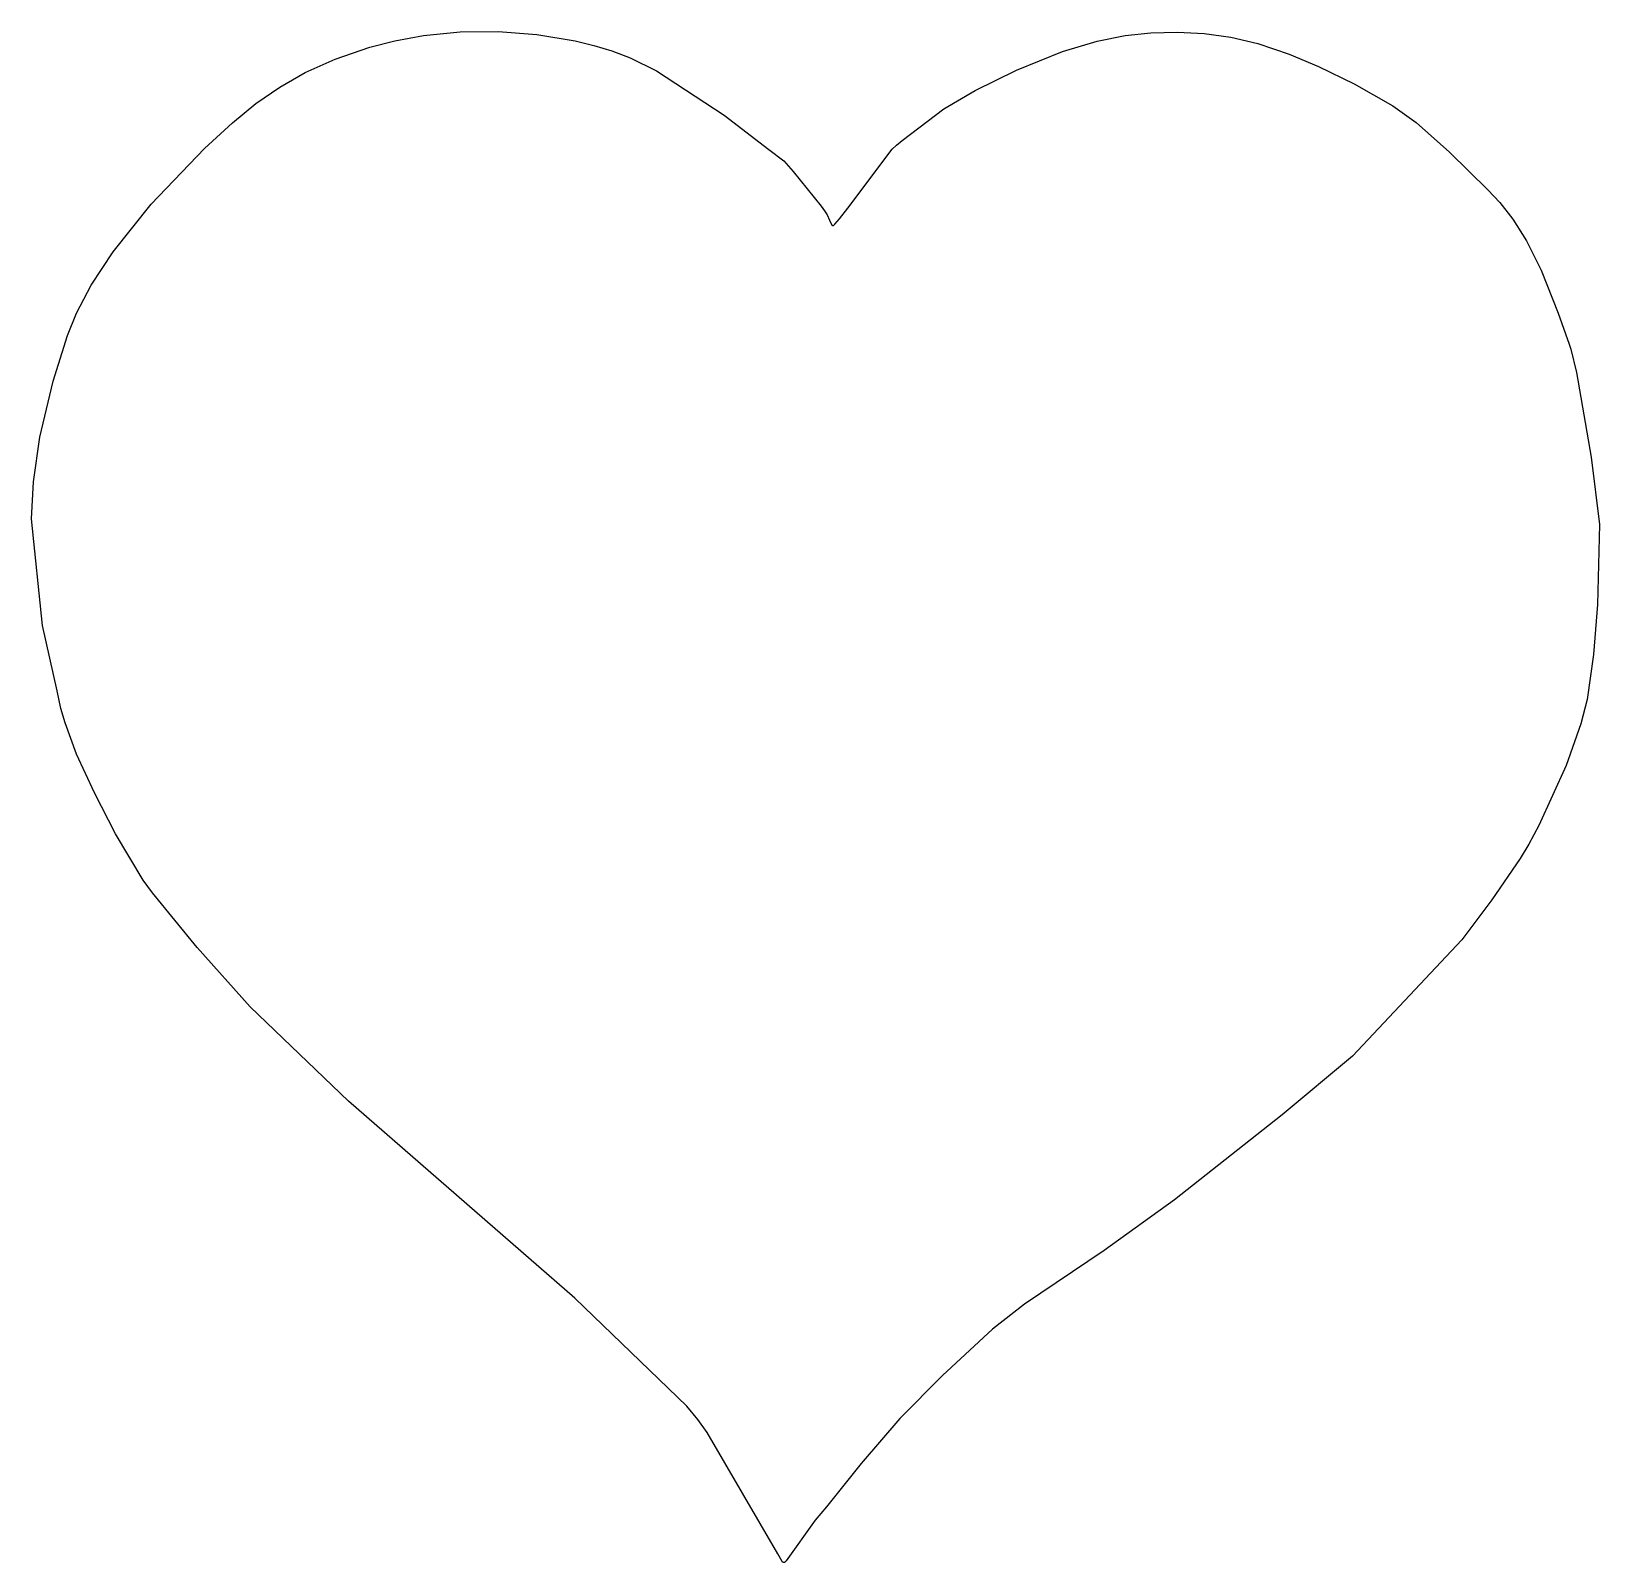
# Model space of a CAD drawing. Extents: x 0.08 to 3.15, y 0.12 to 3.12.
import ezdxf

# ---------------------------------------------------------------- set-up
doc = ezdxf.new("R2010")
doc.units = 0
doc.layers.add('SPLINE', color=7, linetype='CONTINUOUS')

msp = doc.modelspace()

# ---------------------------------------------------------------- linework, layer by layer
at = {"layer": 'SPLINE'}
msp.add_polyline3d([(1.5494, 0.121, 0), (1.5488, 0.1219, 0), (1.5402, 0.1369, 0), (1.4022, 0.3742, 0), (1.3838, 0.3998, 0), (1.3625, 0.4257, 0), (1.1433, 0.6371, 0), (0.7006, 1.0226, 0), (0.5079, 1.2074, 0), (0.4043, 1.3235, 0), (0.3169, 1.4304, 0), (0.2985, 1.4548, 0), (0.2446, 1.5456, 0), (0.2034, 1.6257, 0), (0.1679, 1.7015, 0), (0.1457, 1.7627, 0), (0.1376, 1.7911, 0), (0.1301, 1.8253, 0), (0.1017, 1.9534, 0), (0.0798, 2.1619, 0), (0.0837, 2.2345, 0), (0.0966, 2.3217, 0), (0.1227, 2.4312, 0), (0.1506, 2.5205, 0), (0.1682, 2.5639, 0), (0.197, 2.6187, 0), (0.2397, 2.684, 0), (0.3142, 2.7777, 0), (0.4183, 2.8864, 0), (0.4735, 2.9367, 0), (0.5191, 2.9742, 0), (0.5657, 3.0066, 0), (0.6154, 3.0348, 0), (0.6743, 3.0614, 0), (0.7423, 3.0848, 0), (0.7909, 3.0973, 0), (0.8469, 3.1076, 0), (0.9188, 3.1148, 0), (0.9934, 3.1155, 0), (1.0689, 3.1096, 0), (1.1436, 3.0969, 0), (1.1801, 3.0881, 0), (1.2157, 3.0775, 0), (1.2516, 3.0637, 0), (1.3031, 3.038, 0), (1.4352, 2.9514, 0), (1.5229, 2.8843, 0), (1.552, 2.8625, 0), (1.5706, 2.8411, 0), (1.6252, 2.7734, 0), (1.6318, 2.7645, 0), (1.6367, 2.7564, 0), (1.6416, 2.7464, 0), (1.6455, 2.7379, 0), (1.6463, 2.7367, 0), (1.6467, 2.7363, 0), (1.6471, 2.736, 0), (1.6476, 2.7358, 0), (1.6481, 2.7358, 0), (1.6486, 2.7359, 0), (1.6492, 2.736, 0), (1.6498, 2.7364, 0), (1.6504, 2.7368, 0), (1.6519, 2.7381, 0), (1.661, 2.7489, 0), (1.6776, 2.7699, 0), (1.7642, 2.8852, 0), (1.7727, 2.8932, 0), (1.7835, 2.9023, 0), (1.8654, 2.9637, 0), (1.9264, 3.0001, 0), (2.0072, 3.0396, 0), (2.0975, 3.076, 0), (2.1652, 3.0962, 0), (2.2203, 3.1072, 0), (2.2703, 3.1127, 0), (2.3223, 3.1142, 0), (2.3749, 3.1115, 0), (2.427, 3.1041, 0), (2.4796, 3.0916, 0), (2.541, 3.0712, 0), (2.5986, 3.0471, 0), (2.6684, 3.0128, 0), (2.7437, 2.9696, 0), (2.7898, 2.9371, 0), (2.8546, 2.8794, 0), (2.9299, 2.8053, 0), (2.9529, 2.7809, 0), (2.9786, 2.7478, 0), (3.0051, 2.7057, 0), (3.0338, 2.6485, 0), (3.0671, 2.5639, 0), (3.0886, 2.5037, 0), (3.0922, 2.4937, 0), (3.1034, 2.4479, 0), (3.1322, 2.2828, 0), (3.1485, 2.1506, 0), (3.1443, 1.9941, 0), (3.1366, 1.8966, 0), (3.124, 1.8085, 0), (3.1118, 1.7606, 0), (3.0828, 1.679, 0), (3.0296, 1.5619, 0), (3.0101, 1.5254, 0), (2.9931, 1.4976, 0), (2.9378, 1.4164, 0), (2.8786, 1.3383, 0), (2.6648, 1.1108, 0), (2.5275, 0.9959, 0), (2.3164, 0.8294, 0), (2.1789, 0.7303, 0), (2.023, 0.6253, 0), (1.9604, 0.5769, 0), (1.8628, 0.4858, 0), (1.779, 0.4018, 0), (1.7038, 0.3137, 0), (1.6359, 0.2291, 0), (1.6135, 0.203, 0), (1.5569, 0.1231, 0), (1.5551, 0.1214, 0), (1.5542, 0.1208, 0), (1.5534, 0.1203, 0), (1.5526, 0.12, 0), (1.5519, 0.1199, 0), (1.5512, 0.1199, 0), (1.5506, 0.1201, 0), (1.55, 0.1205, 0)], close=True, dxfattribs=at)

doc.saveas('drawing.dxf')
